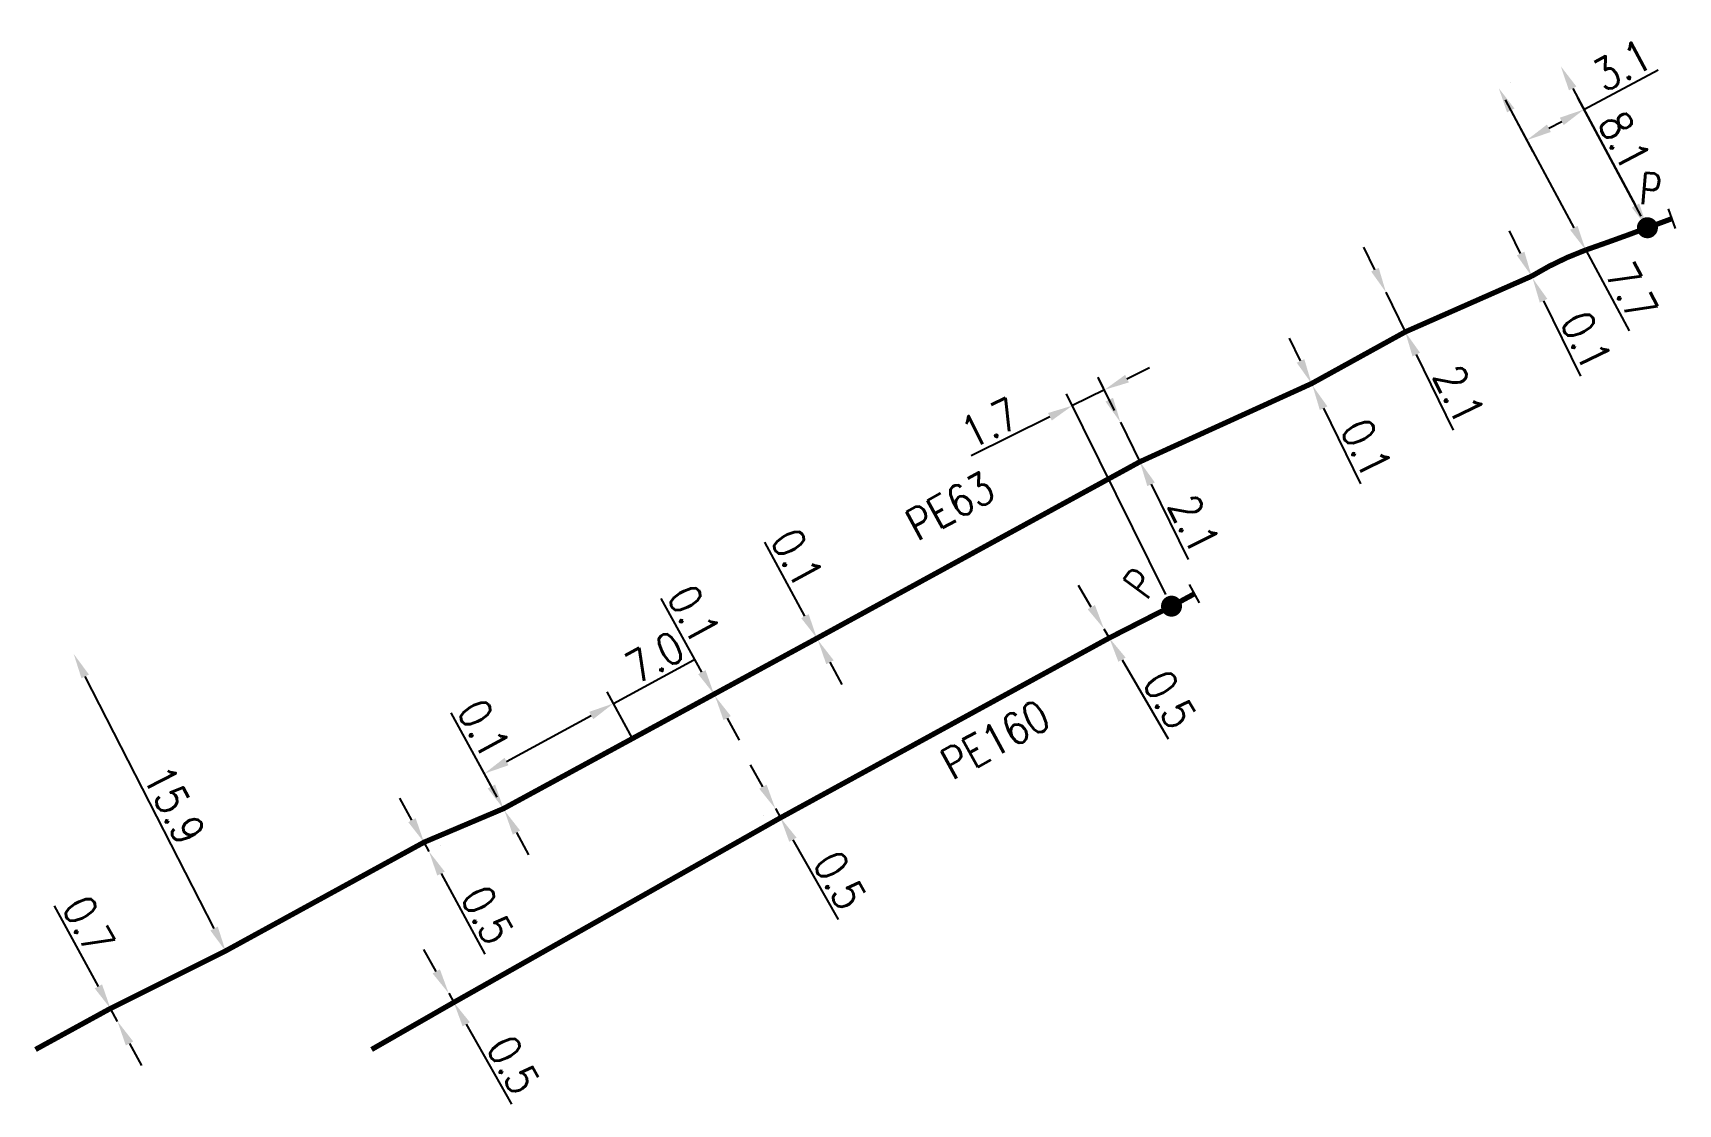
# Model space of a CAD drawing. Header units: millimetres. Extents: x 150998 to 151977, y 126997 to 128005.
# Drawn here: x 151830 to 151908.4, y 126997.4 to 127048.5 of the extents above; entities that cross this region are included whole.
import ezdxf
from ezdxf.enums import TextEntityAlignment as Align

# ---------------------------------------------------------------- set-up
doc = ezdxf.new("R2010")
doc.units = ezdxf.units.MM
doc.header["$PDMODE"] = 34
doc.linetypes.add('L_100_PE', pattern=[14, 10, -1.5, 1, -1.5])
doc.layers.get('0').update_dxf_attribs({"linetype": 'CONTINUOUS'})
doc.layers.get('DEFPOINTS').update_dxf_attribs({"linetype": 'CONTINUOUS'})
for name, color, linetype in [('L_140', 3, 'CONTINUOUS'), ('L_300', 7, 'CONTINUOUS'), ('L_340', 7, 'CONTINUOUS')]:
    doc.layers.add(name, color=color, linetype=linetype)
doc.styles.add('G_ROMANS', font='ROMANS.SHX', dxfattribs={"width": 0.75})
doc.styles.get("Standard").update_dxf_attribs({"font": 'romans.shx', "width": 0.85})
doc.dimstyles.get("Standard").update_dxf_attribs({"dimtxt": 1.5, "dimasz": 1.2, "dimexe": 0.625, "dimexo": 0.625, "dimgap": 0.25, "dimtad": 1, "dimdec": 1, "dimzin": 0, "dimdsep": 46, "dimtxsty": 'Standard', "dimcen": -0.5, "dimadec": 0, "dimazin": 0, "dimtfac": 1, "dimtdec": 1, "dimtmove": 0, "dimatfit": 3, "dimfxl": 0, "dimtolj": 1, "dimtzin": 0, "dimarcsym": 0})

# ---------------------------------------------------------------- blocks, each defined once
blk = doc.blocks.new('*D45')
at = {"layer": 'DEFPOINTS', "color": 0, "linetype": 'Continuous', "transparency": 16777216}
for p in [(151899.844, 127045.829), (151903.987, 127038.116), (151903.987, 127038.116)]:
    blk.add_point(p, dxfattribs=at)
at = {"layer": 'L_140', "color": 0, "linetype": 'Continuous', "lineweight": -2, "transparency": 16777216}
for p, q in [((151900.395, 127046.124), (151900.395, 127046.125)), ((151900.412, 127044.772), (151903.42, 127039.173)), ((151903.987, 127038.116), (151906.056, 127034.264))]:
    blk.add_line(p, q, dxfattribs=at)
at = {"layer": 'L_140', "color": 0, "linetype": 'Continuous', "transparency": 16777216}
for points in [[(151900.588, 127044.866), (151900.236, 127044.677), (151899.844, 127045.829)], [(151903.596, 127039.267), (151903.243, 127039.078), (151903.987, 127038.116)]]:
    blk.add_solid(points, dxfattribs=at)
at = {"layer": 'L_140', "color": 0, "linetype": 'Continuous', "transparency": 16777216, "insert": (151906.187, 127036.135), "char_height": 1.5, "attachment_point": 5, "rotation": 298.24265}
blk.add_mtext('\\A1;7.7', dxfattribs=at)
blk = doc.blocks.new('*D46')
at = {"layer": 'DEFPOINTS', "color": 0, "linetype": 'Continuous', "transparency": 16777216}
for p in [(151899.844, 127045.829), (151903.903, 127044.816), (151906.928, 127039.177)]:
    blk.add_point(p, dxfattribs=at)
at = {"layer": 'L_300', "color": 0, "linetype": 'Continuous', "lineweight": -2, "transparency": 16777216}
for p, q in [((151903.903, 127044.816), (151907.435, 127046.71)), ((151900.14, 127045.278), (151901.468, 127042.801)), ((151906.633, 127039.727), (151903.608, 127045.367)), ((151902.23, 127043.919), (151902.846, 127044.249))]:
    blk.add_line(p, q, dxfattribs=at)
at = {"layer": 'L_300', "color": 0, "linetype": 'Continuous', "transparency": 16777216}
for points in [[(151902.751, 127044.425), (151902.94, 127044.073), (151903.903, 127044.816)], [(151902.136, 127044.095), (151902.325, 127043.742), (151901.173, 127043.351)]]:
    blk.add_solid(points, dxfattribs=at)
at = {"layer": 'L_300', "color": 0, "linetype": 'Continuous', "transparency": 16777216, "insert": (151905.725, 127046.928), "char_height": 1.5, "attachment_point": 5, "rotation": 28.2064}
blk.add_mtext('\\A1;3.1', dxfattribs=at)
blk = doc.blocks.new('*D47')
at = {"layer": 'DEFPOINTS', "color": 0, "linetype": 'Continuous', "transparency": 16777216}
for p in [(151902.798, 127046.876), (151906.928, 127039.177), (151906.928, 127039.177)]:
    blk.add_point(p, dxfattribs=at)
at = {"layer": 'L_300', "color": 0, "linetype": 'Continuous', "lineweight": -2, "transparency": 16777216}
blk.add_line((151903.366, 127045.819), (151906.361, 127040.234), dxfattribs=at)
at = {"layer": 'L_300', "color": 0, "linetype": 'Continuous', "transparency": 16777216}
for points in [[(151903.542, 127045.913), (151903.189, 127045.724), (151902.798, 127046.876)], [(151906.537, 127040.329), (151906.185, 127040.14), (151906.928, 127039.177)]]:
    blk.add_solid(points, dxfattribs=at)
at = {"layer": 'L_300', "color": 0, "linetype": 'Continuous', "transparency": 16777216, "insert": (151905.837, 127043.326), "char_height": 1.5, "attachment_point": 5, "rotation": 298.2064}
blk.add_mtext('\\A1;8.1', dxfattribs=at)
blk = doc.blocks.new('*D48')
at = {"layer": 'DEFPOINTS', "color": 0, "linetype": 'Continuous', "transparency": 16777216}
for p in [(151894.464, 127036.099), (151895.383, 127034.211), (151895.383, 127034.211)]:
    blk.add_point(p, dxfattribs=at)
at = {"layer": 'L_140', "color": 0, "linetype": 'Continuous', "lineweight": -2, "transparency": 16777216}
for p, q in [((151893.939, 127037.178), (151893.414, 127038.257)), ((151894.464, 127036.099), (151895.383, 127034.211)), ((151895.909, 127033.132), (151897.663, 127029.53))]:
    blk.add_line(p, q, dxfattribs=at)
at = {"layer": 'L_140', "color": 0, "linetype": 'Continuous', "transparency": 16777216}
for points in [[(151894.119, 127037.265), (151893.759, 127037.09), (151894.464, 127036.099)], [(151896.089, 127033.22), (151895.729, 127033.045), (151895.383, 127034.211)]]:
    blk.add_solid(points, dxfattribs=at)
at = {"layer": 'L_140', "color": 0, "linetype": 'Continuous', "transparency": 16777216, "insert": (151897.948, 127031.229), "char_height": 1.5, "attachment_point": 5, "rotation": 295.95988}
blk.add_mtext('\\A1;2.1', dxfattribs=at)
blk = doc.blocks.new('*D49')
at = {"layer": 'DEFPOINTS', "color": 0, "linetype": 'Continuous', "transparency": 16777216}
for p in [(151881.805, 127029.904), (151882.735, 127028.021), (151882.735, 127028.021)]:
    blk.add_point(p, dxfattribs=at)
at = {"layer": 'L_140', "color": 0, "linetype": 'Continuous', "lineweight": -2, "transparency": 16777216}
for p, q in [((151881.274, 127030.98), (151880.742, 127032.056)), ((151881.805, 127029.904), (151882.735, 127028.021)), ((151883.266, 127026.945), (151885.041, 127023.353))]:
    blk.add_line(p, q, dxfattribs=at)
at = {"layer": 'L_140', "color": 0, "linetype": 'Continuous', "transparency": 16777216}
for points in [[(151881.453, 127031.069), (151881.094, 127030.891), (151881.805, 127029.904)], [(151883.446, 127027.034), (151883.087, 127026.857), (151882.735, 127028.021)]]:
    blk.add_solid(points, dxfattribs=at)
at = {"layer": 'L_140', "color": 0, "linetype": 'Continuous', "transparency": 16777216, "insert": (151885.316, 127025.054), "char_height": 1.5, "attachment_point": 5, "rotation": 296.28737}
blk.add_mtext('\\A1;2.1', dxfattribs=at)
blk = doc.blocks.new('*D50')
at = {"layer": 'DEFPOINTS', "color": 0, "linetype": 'Continuous', "transparency": 16777216}
for p in [(151867.337, 127019.604), (151867.337, 127019.604), (151867.385, 127019.517)]:
    blk.add_point(p, dxfattribs=at)
at = {"layer": 'L_140', "color": 0, "linetype": 'Continuous', "lineweight": -2, "transparency": 16777216}
for p, q in [((151866.765, 127020.659), (151864.848, 127024.194)), ((151867.385, 127019.517), (151867.337, 127019.604)), ((151867.957, 127018.462), (151868.529, 127017.407))]:
    blk.add_line(p, q, dxfattribs=at)
at = {"layer": 'L_140', "color": 0, "linetype": 'Continuous', "transparency": 16777216}
for points in [[(151866.941, 127020.755), (151866.589, 127020.564), (151867.337, 127019.604)], [(151868.133, 127018.557), (151867.781, 127018.366), (151867.385, 127019.517)]]:
    blk.add_solid(points, dxfattribs=at)
at = {"layer": 'L_140', "color": 0, "linetype": 'Continuous', "transparency": 16777216, "insert": (151866.396, 127023.437), "char_height": 1.5, "attachment_point": 5, "rotation": 298.47206}
blk.add_mtext('\\A1;0.1', dxfattribs=at)
blk = doc.blocks.new('*D51')
at = {"layer": 'DEFPOINTS', "color": 0, "linetype": 'Continuous', "transparency": 16777216}
for p in [(151862.43, 127016.939), (151862.478, 127016.851), (151862.478, 127016.851)]:
    blk.add_point(p, dxfattribs=at)
at = {"layer": 'L_140', "color": 0, "linetype": 'Continuous', "lineweight": -2, "transparency": 16777216}
for p, q in [((151861.851, 127017.99), (151859.918, 127021.5)), ((151862.478, 127016.851), (151862.43, 127016.939)), ((151863.057, 127015.8), (151863.636, 127014.749))]:
    blk.add_line(p, q, dxfattribs=at)
at = {"layer": 'L_140', "color": 0, "linetype": 'Continuous', "transparency": 16777216}
for points in [[(151862.026, 127018.086), (151861.676, 127017.893), (151862.43, 127016.939)], [(151863.232, 127015.896), (151862.882, 127015.703), (151862.478, 127016.851)]]:
    blk.add_solid(points, dxfattribs=at)
at = {"layer": 'L_140', "color": 0, "linetype": 'Continuous', "transparency": 16777216, "insert": (151861.471, 127020.753), "char_height": 1.5, "attachment_point": 5, "rotation": 298.83801}
blk.add_mtext('\\A1;0.1', dxfattribs=at)
blk = doc.blocks.new('*D52')
at = {"layer": 'DEFPOINTS', "color": 0, "linetype": 'Continuous', "transparency": 16777216}
for p in [(151858.836, 127014.279), (151851.483, 127013.154), (151852.391, 127011.483)]:
    blk.add_point(p, dxfattribs=at)
at = {"layer": 'L_140', "color": 0, "linetype": 'Continuous', "lineweight": -2, "transparency": 16777216}
for p, q in [((151857.632, 127016.496), (151861.472, 127018.583)), ((151858.538, 127014.828), (151857.333, 127017.045)), ((151852.537, 127013.727), (151856.577, 127015.923)), ((151852.093, 127012.032), (151851.184, 127013.703))]:
    blk.add_line(p, q, dxfattribs=at)
at = {"layer": 'L_140', "color": 0, "linetype": 'Continuous', "transparency": 16777216}
for points in [[(151856.482, 127016.099), (151856.673, 127015.747), (151857.632, 127016.496)], [(151852.442, 127013.903), (151852.633, 127013.551), (151851.483, 127013.154)]]:
    blk.add_solid(points, dxfattribs=at)
at = {"layer": 'L_140', "color": 0, "linetype": 'Continuous', "transparency": 16777216, "insert": (151859.602, 127018.705), "char_height": 1.5, "attachment_point": 5, "rotation": 28.52355}
blk.add_mtext('\\A1;7.0', dxfattribs=at)
blk = doc.blocks.new('*D53')
at = {"layer": 'DEFPOINTS', "color": 0, "linetype": 'Continuous', "transparency": 16777216}
for p in [(151852.391, 127011.483), (151852.391, 127011.483), (151852.439, 127011.395)]:
    blk.add_point(p, dxfattribs=at)
at = {"layer": 'L_140', "color": 0, "linetype": 'Continuous', "lineweight": -2, "transparency": 16777216}
for p, q in [((151851.818, 127012.537), (151849.905, 127016.058)), ((151852.439, 127011.395), (151852.391, 127011.483)), ((151853.012, 127010.341), (151853.585, 127009.286))]:
    blk.add_line(p, q, dxfattribs=at)
at = {"layer": 'L_140', "color": 0, "linetype": 'Continuous', "transparency": 16777216}
for points in [[(151851.994, 127012.633), (151851.642, 127012.442), (151852.391, 127011.483)], [(151853.188, 127010.436), (151852.836, 127010.245), (151852.439, 127011.395)]]:
    blk.add_solid(points, dxfattribs=at)
at = {"layer": 'L_140', "color": 0, "linetype": 'Continuous', "transparency": 16777216, "insert": (151851.453, 127015.302), "char_height": 1.5, "attachment_point": 5, "rotation": 298.52355}
blk.add_mtext('\\A1;0.1', dxfattribs=at)
blk = doc.blocks.new('L_300_12')
at = {"color": 0, "linetype": 'Continuous', "const_width": 0.497, "flags": 128}
blk.add_lwpolyline([(-0.252, 0, 1), (0.252, 0, 1)], format="xyb", close=True, dxfattribs=at)
at = {"color": 0, "linetype": 'Continuous', "style": 'G_ROMANS', "width": 0.75}
blk.add_text('P', height=1.5, dxfattribs=at).set_placement((0, 1.85), align=Align.MIDDLE)
at = {"color": 0, "linetype": 'Continuous', "style": 'G_ROMANS', "width": 0.75, "flags": 3}
for tag, p in [('DEF_LEG', (0, -5)), ('DEF_COUP', (0, -7.5)), ('DEF_TYPE', (0, -10))]:
    blk.add_attdef(tag, text='', height=1.2, dxfattribs=at).set_placement(p, align=Align.MIDDLE)
blk = doc.blocks.new('L_340_07')
at = {"color": 0, "linetype": 'Continuous', "const_width": 0.25, "flags": 128}
blk.add_lwpolyline([(0, 0), (1.25, 0)], dxfattribs=at)
at = {"color": 0, "linetype": 'Continuous', "flags": 128}
blk.add_lwpolyline([(1.25, -0.5), (1.25, 0.5)], dxfattribs=at)
at = {"color": 0, "linetype": 'Continuous', "style": 'G_ROMANS', "width": 0.75, "flags": 3}
for tag, p in [('DEF_LEG', (0.723, -3.465)), ('DEF_COUP', (0.723, -5.965)), ('DEF_TYPE', (0.723, -8.465))]:
    blk.add_attdef(tag, text='', height=1.2, dxfattribs=at).set_placement(p, align=Align.MIDDLE)
blk = doc.blocks.new('*D54')
at = {"layer": 'DEFPOINTS', "color": 0, "linetype": 'Continuous', "transparency": 16777216}
for p in [(151890.918, 127031.748), (151890.918, 127031.748), (151890.963, 127031.654)]:
    blk.add_point(p, dxfattribs=at)
at = {"layer": 'L_140', "color": 0, "linetype": 'Continuous', "lineweight": -2, "transparency": 16777216}
for p, q in [((151890.391, 127032.826), (151889.865, 127033.905)), ((151890.918, 127031.748), (151890.963, 127031.654)), ((151891.49, 127030.576), (151893.247, 127026.975))]:
    blk.add_line(p, q, dxfattribs=at)
at = {"layer": 'L_140', "color": 0, "linetype": 'Continuous', "transparency": 16777216}
for points in [[(151890.571, 127032.914), (151890.212, 127032.739), (151890.918, 127031.748)], [(151891.669, 127030.664), (151891.31, 127030.488), (151890.963, 127031.654)]]:
    blk.add_solid(points, dxfattribs=at)
at = {"layer": 'L_140', "color": 0, "linetype": 'Continuous', "transparency": 16777216, "insert": (151893.53, 127028.675), "char_height": 1.5, "attachment_point": 5, "rotation": 296.01451}
blk.add_mtext('\\A1;0.1', dxfattribs=at)
blk = doc.blocks.new('*D55')
at = {"layer": 'DEFPOINTS', "color": 0, "linetype": 'Continuous', "transparency": 16777216}
for p in [(151901.408, 127036.868), (151901.408, 127036.868), (151901.452, 127036.778)]:
    blk.add_point(p, dxfattribs=at)
at = {"layer": 'L_140', "color": 0, "linetype": 'Continuous', "lineweight": -2, "transparency": 16777216}
for p, q in [((151900.883, 127037.947), (151900.358, 127039.026)), ((151901.408, 127036.868), (151901.452, 127036.778)), ((151901.977, 127035.699), (151903.731, 127032.096))]:
    blk.add_line(p, q, dxfattribs=at)
at = {"layer": 'L_140', "color": 0, "linetype": 'Continuous', "transparency": 16777216}
for points in [[(151901.063, 127038.034), (151900.703, 127037.859), (151901.408, 127036.868)], [(151902.157, 127035.787), (151901.797, 127035.612), (151901.452, 127036.778)]]:
    blk.add_solid(points, dxfattribs=at)
at = {"layer": 'L_140', "color": 0, "linetype": 'Continuous', "transparency": 16777216, "insert": (151904.016, 127033.796), "char_height": 1.5, "attachment_point": 5, "rotation": 295.95473}
blk.add_mtext('\\A1;0.1', dxfattribs=at)
blk = doc.blocks.new('*D908')
at = {"layer": 'DEFPOINTS', "color": 0, "linetype": 'Continuous', "transparency": 16777216}
for p in [(151881.042, 127031.449), (151881.805, 127029.904), (151884.241, 127021.135)]:
    blk.add_point(p, dxfattribs=at)
at = {"layer": 'L_300', "color": 0, "linetype": 'Continuous', "lineweight": -2, "transparency": 16777216}
for p, q in [((151882.118, 127031.981), (151883.193, 127032.512)), ((151881.042, 127031.449), (151879.517, 127030.697)), ((151881.528, 127030.464), (151880.765, 127032.01)), ((151883.964, 127021.695), (151879.241, 127031.257)), ((151878.442, 127030.165), (151874.686, 127028.31))]:
    blk.add_line(p, q, dxfattribs=at)
at = {"layer": 'L_300', "color": 0, "linetype": 'Continuous', "transparency": 16777216}
for points in [[(151882.029, 127032.16), (151882.206, 127031.802), (151881.042, 127031.449)], [(151878.353, 127030.344), (151878.53, 127029.986), (151879.517, 127030.697)]]:
    blk.add_solid(points, dxfattribs=at)
at = {"layer": 'L_300', "color": 0, "linetype": 'Continuous', "transparency": 16777216, "insert": (151875.583, 127029.868), "char_height": 1.5, "attachment_point": 5, "rotation": 26.28737}
blk.add_mtext('\\A1;1.7', dxfattribs=at)
blk = doc.blocks.new('*D909')
at = {"layer": 'DEFPOINTS', "color": 0, "linetype": 'Continuous', "transparency": 16777216}
for p in [(151865.353, 127011.482), (151865.353, 127011.482), (151865.599, 127011.047)]:
    blk.add_point(p, dxfattribs=at)
at = {"layer": 'L_140', "color": 0, "linetype": 'Continuous', "lineweight": -2, "transparency": 16777216}
for p, q in [((151864.763, 127012.527), (151864.172, 127013.572)), ((151864.809, 127011.175), (151864.809, 127011.175)), ((151865.353, 127011.482), (151865.599, 127011.047)), ((151866.19, 127010.002), (151868.341, 127006.197))]:
    blk.add_line(p, q, dxfattribs=at)
at = {"layer": 'L_140', "color": 0, "linetype": 'Continuous', "transparency": 16777216}
for points in [[(151864.937, 127012.625), (151864.589, 127012.429), (151865.353, 127011.482)], [(151866.364, 127010.101), (151866.016, 127009.904), (151865.599, 127011.047)]]:
    blk.add_solid(points, dxfattribs=at)
at = {"layer": 'L_140', "color": 0, "linetype": 'Continuous', "transparency": 16777216, "insert": (151868.431, 127008.069), "char_height": 1.5, "attachment_point": 5, "rotation": 299.47592}
blk.add_mtext('\\A1;0.5', dxfattribs=at)
blk = doc.blocks.new('*D910')
at = {"layer": 'DEFPOINTS', "color": 0, "linetype": 'Continuous', "transparency": 16777216}
for p in [(151849.78, 127002.68), (151849.78, 127002.68), (151850.026, 127002.245)]:
    blk.add_point(p, dxfattribs=at)
at = {"layer": 'L_140', "color": 0, "linetype": 'Continuous', "lineweight": -2, "transparency": 16777216}
for p, q in [((151849.189, 127003.724), (151848.597, 127004.768)), ((151849.78, 127002.68), (151850.026, 127002.245)), ((151850.617, 127001.201), (151852.771, 126997.397))]:
    blk.add_line(p, q, dxfattribs=at)
at = {"layer": 'L_140', "color": 0, "linetype": 'Continuous', "transparency": 16777216}
for points in [[(151849.363, 127003.823), (151849.014, 127003.626), (151849.78, 127002.68)], [(151850.791, 127001.299), (151850.443, 127001.102), (151850.026, 127002.245)]]:
    blk.add_solid(points, dxfattribs=at)
at = {"layer": 'L_140', "color": 0, "linetype": 'Continuous', "transparency": 16777216, "insert": (151852.86, 126999.269), "char_height": 1.5, "attachment_point": 5, "rotation": 299.51886}
blk.add_mtext('\\A1;0.5', dxfattribs=at)
blk = doc.blocks.new('*D911')
at = {"layer": 'DEFPOINTS', "color": 0, "linetype": 'Continuous', "transparency": 16777216}
for p in [(151848.603, 127009.879), (151848.841, 127009.44), (151848.841, 127009.44)]:
    blk.add_point(p, dxfattribs=at)
at = {"layer": 'L_140', "color": 0, "linetype": 'Continuous', "lineweight": -2, "transparency": 16777216}
for p, q in [((151848.03, 127010.933), (151847.457, 127011.988)), ((151848.603, 127009.879), (151848.841, 127009.44)), ((151849.152, 127010.177), (151849.152, 127010.177)), ((151849.391, 127009.738), (151849.391, 127009.738)), ((151849.414, 127008.385), (151851.502, 127004.545))]:
    blk.add_line(p, q, dxfattribs=at)
at = {"layer": 'L_140', "color": 0, "linetype": 'Continuous', "transparency": 16777216}
for points in [[(151848.205, 127011.029), (151847.854, 127010.838), (151848.603, 127009.879)], [(151849.59, 127008.481), (151849.239, 127008.29), (151848.841, 127009.44)]]:
    blk.add_solid(points, dxfattribs=at)
at = {"layer": 'L_140', "color": 0, "linetype": 'Continuous', "transparency": 16777216, "insert": (151851.623, 127006.415), "char_height": 1.5, "attachment_point": 5, "rotation": 298.52355}
blk.add_mtext('\\A1;0.5', dxfattribs=at)
blk = doc.blocks.new('*D912')
at = {"layer": 'DEFPOINTS', "color": 0, "linetype": 'Continuous', "transparency": 16777216}
for p in [(151833.655, 127001.956), (151833.99, 127001.342), (151833.99, 127001.342)]:
    blk.add_point(p, dxfattribs=at)
at = {"layer": 'L_140', "color": 0, "linetype": 'Continuous', "lineweight": -2, "transparency": 16777216}
for p, q in [((151833.08, 127003.01), (151830.986, 127006.847)), ((151833.99, 127001.342), (151833.655, 127001.956)), ((151834.565, 127000.289), (151835.14, 126999.235))]:
    blk.add_line(p, q, dxfattribs=at)
at = {"layer": 'L_140', "color": 0, "linetype": 'Continuous', "transparency": 16777216}
for points in [[(151833.255, 127003.105), (151832.904, 127002.914), (151833.655, 127001.956)], [(151834.74, 127000.384), (151834.389, 127000.193), (151833.99, 127001.342)]]:
    blk.add_solid(points, dxfattribs=at)
at = {"layer": 'L_140', "color": 0, "linetype": 'Continuous', "transparency": 16777216, "insert": (151832.623, 127005.934), "char_height": 1.5, "attachment_point": 5, "rotation": 298.62337}
blk.add_mtext('\\A1;0.7', dxfattribs=at)
blk = doc.blocks.new('*D914')
at = {"layer": 'DEFPOINTS', "color": 0, "linetype": 'Continuous', "transparency": 16777216}
for p in [(151881.021, 127020.053), (151881.021, 127020.053), (151881.274, 127019.621)]:
    blk.add_point(p, dxfattribs=at)
at = {"layer": 'L_140', "color": 0, "linetype": 'Continuous', "lineweight": -2, "transparency": 16777216}
for p, q in [((151880.415, 127021.088), (151879.809, 127022.124)), ((151881.021, 127020.053), (151881.274, 127019.621)), ((151881.88, 127018.585), (151884.088, 127014.813))]:
    blk.add_line(p, q, dxfattribs=at)
at = {"layer": 'L_140', "color": 0, "linetype": 'Continuous', "transparency": 16777216}
for points in [[(151880.588, 127021.189), (151880.243, 127020.987), (151881.021, 127020.053)], [(151882.052, 127018.686), (151881.707, 127018.484), (151881.274, 127019.621)]]:
    blk.add_solid(points, dxfattribs=at)
at = {"layer": 'L_140', "color": 0, "linetype": 'Continuous', "transparency": 16777216, "insert": (151884.15, 127016.686), "char_height": 1.5, "attachment_point": 5, "rotation": 300.33422}
blk.add_mtext('\\A1;0.5', dxfattribs=at)
blk = doc.blocks.new('*D916')
at = {"layer": 'DEFPOINTS', "color": 0, "linetype": 'Continuous', "transparency": 16777216}
for p in [(151831.905, 127018.856), (151831.905, 127018.856), (151839.142, 127004.698)]:
    blk.add_point(p, dxfattribs=at)
at = {"layer": 'L_140', "color": 0, "linetype": 'Continuous', "lineweight": -2, "transparency": 16777216}
blk.add_line((151838.595, 127005.766), (151832.451, 127017.787), dxfattribs=at)
at = {"layer": 'L_140', "color": 0, "linetype": 'Continuous', "transparency": 16777216}
for points in [[(151832.629, 127017.878), (151832.273, 127017.696), (151831.905, 127018.856)], [(151838.773, 127005.857), (151838.417, 127005.675), (151839.142, 127004.698)]]:
    blk.add_solid(points, dxfattribs=at)
at = {"layer": 'L_140', "color": 0, "linetype": 'Continuous', "transparency": 16777216, "insert": (151836.701, 127011.669), "char_height": 1.5, "attachment_point": 5, "rotation": 297.07416}
blk.add_mtext('\\A1;15.9', dxfattribs=at)

msp = doc.modelspace()

# ---------------------------------------------------------------- linework, layer by layer
at = {"layer": 'L_140', "linetype": 'L_100_PE', "flags": 128}
for points in [[(151830.083, 127000, 0.25, 0.25, 0), (151833.655, 127001.956, 0.25, 0.25, 0), (151839.142, 127004.698, 0.25, 0.25, 0), (151839.142, 127004.698, 0.25, 0.25, 0), (151848.603, 127009.879, 0.25, 0.25, 0), (151852.391, 127011.483, 0.25, 0.25, 0), (151862.43, 127016.939, 0.25, 0.25, 0), (151867.337, 127019.604, 0.25, 0.25, 0), (151882.735, 127028.021, 0.25, 0.25, 0), (151890.918, 127031.748, 0.25, 0.25, 0), (151895.383, 127034.211, 0.25, 0.25, 0), (151901.408, 127036.868, 0.25, 0.25, 0), (151901.408, 127036.868, 0.25, 0.25, -0.049726), (151903.987, 127038.116, 0.25, 0.25, 0.006058), (151906.928, 127039.177, 0, 0, 0)], [(151884.241, 127021.135, 0.25, 0.25, 0), (151881.274, 127019.621, 0.25, 0.25, 0), (151865.599, 127011.047, 0.25, 0.25, 0), (151850.026, 127002.245, 0.25, 0.25, 0), (151846.106, 127000, 0, 0, 0)]]:
    msp.add_lwpolyline(points, format="xyseb", dxfattribs=at)

# ---------------------------------------------------------------- block references
at = {"layer": 'L_300'}
for p, rotation in [((151906.928, 127039.177), 355.2069708536723), ((151884.241, 127021.135), 53.66088154209113)]:
    msp.add_blockref('L_300_12', p, dxfattribs=dict(at, rotation=rotation))
at = {"layer": 'L_340'}
for p, rotation in [((151906.928, 127039.177), 20.30411029696308), ((151884.241, 127021.135), 28.4201297326154)]:
    msp.add_blockref('L_340_07', p, dxfattribs=dict(at, rotation=rotation))

# ---------------------------------------------------------------- texts
at = {"layer": 'L_140', "linetype": 'Continuous', "width": 0.85}
msp.add_text('PE63', height=1.5, rotation=28.63505, dxfattribs=at).set_placement((151872.128, 127024.209))
at = {"layer": 'L_140', "linetype": 'Continuous', "insert": (151878.596, 127015.429), "char_height": 1.5, "attachment_point": 9, "rotation": 28.67435}
msp.add_mtext('\\A1;PE160', dxfattribs=at)

# ---------------------------------------------------------------- dimensions: what is measured, and where the dimension line sits
at = {"layer": 'L_140', "linetype": 'Continuous'}
for base, p1, p2, angle, text, picture, middle in [((151903.987, 127038.116), (151899.844, 127045.829), (151903.987, 127038.116), 118.24265, '7.7', '*D45', (151905.306, 127035.661)), ((151890.918, 127031.748), (151890.963, 127031.654), (151890.918, 127031.748), 116.01451, '0.1', '*D54', (151892.632, 127028.236))]:
    dim = msp.add_linear_dim(base=base, p1=p1, p2=p2, angle=angle, text=text, dimstyle='Standard', dxfattribs=at)
    dim.commit()
    dim.dimension.update_dxf_attribs({"geometry": picture, "text_midpoint": middle, "dimtype": 160})
for base, p1, p2, angle, picture, middle in [((151901.408, 127036.868), (151901.452, 127036.778), (151901.408, 127036.868), 295.95473, '*D55', (151903.117, 127033.358)), ((151895.383, 127034.211), (151894.464, 127036.099), (151895.383, 127034.211), 115.95988, '*D48', (151897.048, 127030.792)), ((151882.735, 127028.021), (151881.805, 127029.904), (151882.735, 127028.021), 296.28737, '*D49', (151884.42, 127024.611)), ((151867.337, 127019.604), (151867.385, 127019.517), (151867.337, 127019.604), 298.47206, '*D50', (151865.517, 127022.96)), ((151862.478, 127016.851), (151862.43, 127016.939), (151862.478, 127016.851), 298.83801, '*D51', (151860.595, 127020.271)), ((151881.021, 127020.053), (151881.274, 127019.621), (151881.021, 127020.053), 300.33422, '*D914', (151883.287, 127016.181)), ((151851.483, 127013.154), (151858.836, 127014.279), (151852.391, 127011.483), 208.52355, '*D52', (151860.079, 127017.826)), ((151831.905, 127018.856), (151839.142, 127004.698), (151831.905, 127018.856), 297.07416, '*D916', (151835.811, 127011.214)), ((151852.391, 127011.483), (151852.439, 127011.395), (151852.391, 127011.483), 118.52355, '*D53', (151850.575, 127014.825)), ((151865.353, 127011.482), (151865.599, 127011.047), (151865.353, 127011.482), 299.47592, '*D909', (151867.561, 127007.577)), ((151848.841, 127009.44), (151848.603, 127009.879), (151848.841, 127009.44), 118.52355, '*D911', (151850.745, 127005.938)), ((151833.99, 127001.342), (151833.655, 127001.956), (151833.99, 127001.342), 118.62337, '*D912', (151831.745, 127005.455)), ((151849.78, 127002.68), (151850.026, 127002.245), (151849.78, 127002.68), 299.51886, '*D910', (151851.99, 126998.777))]:
    dim = msp.add_linear_dim(base=base, p1=p1, p2=p2, angle=angle, dimstyle='Standard', dxfattribs=at)
    dim.commit()
    dim.dimension.update_dxf_attribs({"geometry": picture, "text_midpoint": middle, "dimtype": 160})
at = {"layer": 'L_300', "linetype": 'Continuous'}
for base, p1, p2, angle, picture, middle in [((151903.903, 127044.816), (151899.844, 127045.829), (151906.928, 127039.177), 28.2064, '*D46', (151906.198, 127046.047)), ((151881.042, 127031.449), (151884.241, 127021.135), (151881.805, 127029.904), 206.28737, '*D908', (151876.026, 127028.972))]:
    dim = msp.add_linear_dim(base=base, p1=p1, p2=p2, angle=angle, dimstyle='Standard', dxfattribs=at)
    dim.commit()
    dim.dimension.update_dxf_attribs({"geometry": picture, "text_midpoint": middle, "dimtype": 160})
dim = msp.add_linear_dim(base=(151906.928, 127039.177), p1=(151902.798, 127046.876), p2=(151906.928, 127039.177), angle=118.2064, text='8.1', dimstyle='Standard', dxfattribs=at)
dim.commit()
dim.dimension.update_dxf_attribs({"geometry": '*D47', "text_midpoint": (151904.956, 127042.853), "dimtype": 160})

doc.saveas('drawing.dxf')
